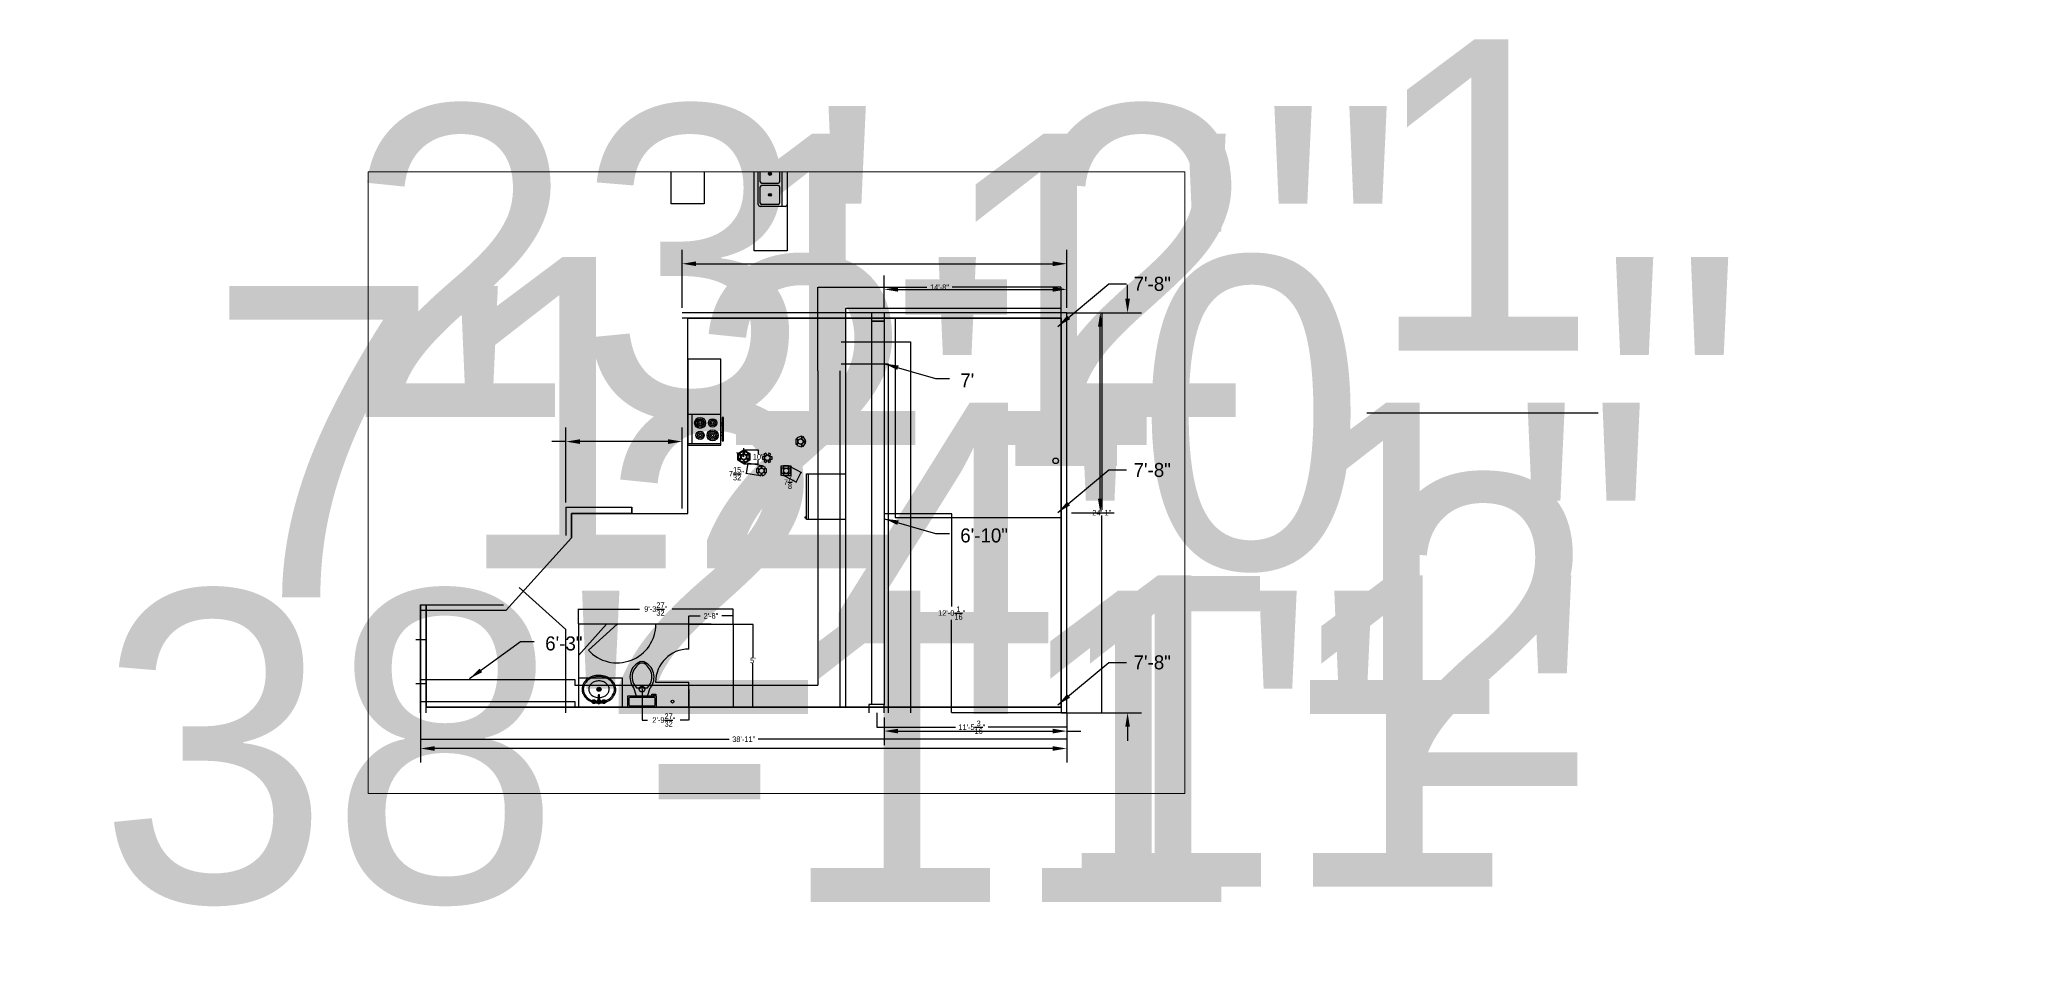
# Paper-space layout 'Layout1' of a CAD drawing. Header units: inches. Extents: x -4.2 to 21.1, y -2 to 9.7.
# The model-space entities are those that its viewports show. They can reach past a viewport. Long polylines and large blocks are cut down to what shows.
import ezdxf

# ---------------------------------------------------------------- set-up
doc = ezdxf.new("R2010")
doc.units = ezdxf.units.IN
doc.header["$MEASUREMENT"] = 0
doc.linetypes.add('ACAD_ISO02W100', pattern=[15, 12, -3])
doc.linetypes.add('PHANTOM', pattern=[2.5, 1.25, -0.25, 0.25, -0.25, 0.25, -0.25])
for name, color, linetype in [('Beam', 7, 'Continuous'), ('conduit', 7, 'PHANTOM'), ('dim', 7, 'Continuous'), ('floor', 5, 'Continuous'), ('wall', 7, 'Continuous')]:
    doc.layers.add(name, color=color, linetype=linetype)
doc.dimstyles.get("Standard").update_dxf_attribs({"dimtxt": 4, "dimasz": 0.18, "dimexe": 0.18, "dimexo": 0.0625, "dimgap": 0.09, "dimtad": 0, "dimtih": 1, "dimtoh": 1, "dimdec": 5, "dimzin": 0, "dimdsep": 46, "dimlunit": 4, "dimtxsty": 'Standard', "dimcen": 0.09, "dimadec": 0, "dimazin": 0, "dimtfac": 1, "dimtdec": 5, "dimtofl": 0, "dimtmove": 0, "dimatfit": 3, "dimfxl": 0, "dimtolj": 1, "dimtzin": 0, "dimarcsym": 0})

# ---------------------------------------------------------------- blocks, each defined once
blk = doc.blocks.new('*D1')
at = {"color": 0, "lineweight": -2}
for p, q in [((2.54, 3.746), (2.54, 4.707)), ((4.034, 3.666), (4.034, 4.707)), ((2.54, 4.527), (2.36, 4.527)), ((3.854, 4.527), (2.72, 4.527))]:
    blk.add_line(p, q, dxfattribs=at)
at = {"color": 0}
for points in [[(2.72, 4.557), (2.72, 4.497), (2.54, 4.527)], [(3.854, 4.557), (3.854, 4.497), (4.034, 4.527)]]:
    blk.add_solid(points, dxfattribs=at)
at = {"layer": 'Defpoints', "color": 0}
for p in [(2.54, 4.527), (2.54, 3.684), (4.034, 3.604)]:
    blk.add_point(p, dxfattribs=at)
at = {"color": 0, "insert": (-0.064, 4.527), "char_height": 4, "attachment_point": 5}
blk.add_mtext("\\A1;7'", dxfattribs=at)
blk = doc.blocks.new('*D2')
at = {"color": 0, "lineweight": -2}
for p, q in [((4.034, 6.246), (4.034, 6.993)), ((8.979, 6.246), (8.979, 6.993)), ((4.214, 6.813), (8.799, 6.813))]:
    blk.add_line(p, q, dxfattribs=at)
at = {"color": 0}
for points in [[(4.214, 6.843), (4.214, 6.783), (4.034, 6.813)], [(8.799, 6.843), (8.799, 6.783), (8.979, 6.813)]]:
    blk.add_solid(points, dxfattribs=at)
at = {"layer": 'Defpoints', "color": 0}
for p in [(8.979, 6.813), (4.034, 6.183), (8.979, 6.183)]:
    blk.add_point(p, dxfattribs=at)
at = {"color": 0, "insert": (6.507, 6.813), "char_height": 4, "attachment_point": 5}
blk.add_mtext('\\A1;23\'-2"', dxfattribs=at)
blk = doc.blocks.new('*D3')
at = {"color": 0, "lineweight": -2}
for p, q in [((0.672, 0.98), (0.672, 0.402)), ((8.979, 0.98), (8.979, 0.402)), ((8.799, 0.582), (0.852, 0.582))]:
    blk.add_line(p, q, dxfattribs=at)
at = {"color": 0}
for points in [[(0.852, 0.612), (0.852, 0.552), (0.672, 0.582)], [(8.799, 0.612), (8.799, 0.552), (8.979, 0.582)]]:
    blk.add_solid(points, dxfattribs=at)
at = {"layer": 'Defpoints', "color": 0}
for p in [(0.672, 1.042), (8.979, 1.042), (0.672, 0.582)]:
    blk.add_point(p, dxfattribs=at)
at = {"color": 0, "insert": (4.826, 0.582), "char_height": 4, "attachment_point": 5}
blk.add_mtext('\\A1;38\'-11"', dxfattribs=at)
blk = doc.blocks.new('*D4')
at = {"color": 0, "lineweight": -2}
for p, q in [((9.042, 6.183), (9.59, 6.183)), ((9.41, 3.793), (9.41, 6.003)), ((9.042, 3.613), (9.59, 3.613))]:
    blk.add_line(p, q, dxfattribs=at)
at = {"color": 0}
for points in [[(9.38, 6.003), (9.44, 6.003), (9.41, 6.183)], [(9.38, 3.793), (9.44, 3.793), (9.41, 3.613)]]:
    blk.add_solid(points, dxfattribs=at)
at = {"layer": 'Defpoints', "color": 0}
for p in [(8.979, 6.183), (9.41, 6.183), (8.979, 3.613)]:
    blk.add_point(p, dxfattribs=at)
at = {"color": 0, "insert": (9.41, 4.898), "char_height": 4, "attachment_point": 5}
blk.add_mtext('\\A1;12\'-0{\\H1.000000x;\\S1/2;}"', dxfattribs=at)
blk = doc.blocks.new('*D5')
at = {"color": 0, "lineweight": -2}
for p, q in [((6.631, 0.98), (6.631, 0.626)), ((6.811, 0.806), (8.799, 0.806)), ((8.979, 0.98), (8.979, 0.626)), ((8.979, 0.806), (9.159, 0.806))]:
    blk.add_line(p, q, dxfattribs=at)
at = {"color": 0}
for points in [[(6.811, 0.836), (6.811, 0.776), (6.631, 0.806)], [(8.799, 0.836), (8.799, 0.776), (8.979, 0.806)]]:
    blk.add_solid(points, dxfattribs=at)
at = {"layer": 'Defpoints', "color": 0}
for p in [(6.631, 1.042), (8.979, 1.042), (8.979, 0.806)]:
    blk.add_point(p, dxfattribs=at)
at = {"color": 0, "insert": (12.249, 0.806), "char_height": 4, "attachment_point": 5}
blk.add_mtext("\\A1;11'", dxfattribs=at)
blk = doc.blocks.new('*D6')
at = {"color": 0, "lineweight": -2}
for p, q in [((9.761, 6.363), (9.761, 6.543)), ((9.042, 6.183), (9.941, 6.183)), ((9.042, 1.042), (9.941, 1.042)), ((9.761, 0.862), (9.761, 0.682))]:
    blk.add_line(p, q, dxfattribs=at)
at = {"color": 0}
for points in [[(9.731, 6.363), (9.791, 6.363), (9.761, 6.183)], [(9.731, 0.862), (9.791, 0.862), (9.761, 1.042)]]:
    blk.add_solid(points, dxfattribs=at)
at = {"layer": 'Defpoints', "color": 0}
for p in [(8.979, 6.183), (8.979, 1.042), (9.761, 1.042)]:
    blk.add_point(p, dxfattribs=at)
at = {"color": 0, "insert": (9.761, 3.027), "char_height": 4, "attachment_point": 5}
blk.add_mtext('\\A1;24\'-1"', dxfattribs=at)
blk = doc.blocks.new('*D7')
at = {"color": 0, "lineweight": -2}
for p, q in [((6.631, 6.246), (6.631, 6.664)), ((8.979, 6.246), (8.979, 6.664)), ((6.811, 6.484), (8.799, 6.484))]:
    blk.add_line(p, q, dxfattribs=at)
at = {"color": 0}
for points in [[(6.811, 6.514), (6.811, 6.454), (6.631, 6.484)], [(8.799, 6.514), (8.799, 6.454), (8.979, 6.484)]]:
    blk.add_solid(points, dxfattribs=at)
at = {"layer": 'Defpoints', "color": 0}
for p in [(8.979, 6.484), (6.631, 6.183), (8.979, 6.183)]:
    blk.add_point(p, dxfattribs=at)
at = {"color": 0, "insert": (7.805, 6.484), "char_height": 4, "attachment_point": 5}
blk.add_mtext("\\A1;11'", dxfattribs=at)
blk = doc.blocks.new('*D8')
at = {"layer": 'Defpoints', "color": 0}
for p in [(467, 289), (467, 0), (492.3, 0)]:
    blk.add_point(p, dxfattribs=at)
at = {"layer": 'dim', "color": 0, "lineweight": -2}
for p, q in [((467.1, 289), (492.5, 289)), ((492.3, 288.8), (492.3, 146.6)), ((492.3, 0.2), (492.3, 142.4)), ((467.1, 0), (492.5, 0))]:
    blk.add_line(p, q, dxfattribs=at)
at = {"layer": 'dim', "color": 0}
for points in [[(492.3, 288.8), (492.3, 288.8), (492.3, 289)], [(492.3, 0.2), (492.3, 0.2), (492.3, 0)]]:
    blk.add_solid(points, dxfattribs=at)
at = {"layer": 'dim', "color": 0, "insert": (492.3, 144.5), "char_height": 4, "attachment_point": 5}
blk.add_mtext('\\A1;24\'-1"', dxfattribs=at)
blk = doc.blocks.new('*D9')
at = {"layer": 'Defpoints', "color": 0}
for p in [(0, 0), (467, 0), (467, -19.2)]:
    blk.add_point(p, dxfattribs=at)
at = {"layer": 'dim', "color": 0, "lineweight": -2}
for p, q in [((0, -0.1), (0, -19.4)), ((467, -0.1), (467, -19.4)), ((0.2, -19.2), (223.1, -19.2)), ((466.8, -19.2), (243.9, -19.2))]:
    blk.add_line(p, q, dxfattribs=at)
at = {"layer": 'dim', "color": 0}
for points in [[(0.2, -19.2), (0.2, -19.2), (0, -19.2)], [(466.8, -19.2), (466.8, -19.2), (467, -19.2)]]:
    blk.add_solid(points, dxfattribs=at)
at = {"layer": 'dim', "color": 0, "insert": (233.5, -19.2), "char_height": 4, "attachment_point": 5}
blk.add_mtext('\\A1;38\'-11"', dxfattribs=at)
blk = doc.blocks.new('*D10')
at = {"layer": 'Defpoints', "color": 0}
for p in [(335, 144), (383.8, -0.1), (467, -0.1)]:
    blk.add_point(p, dxfattribs=at)
at = {"layer": 'dim', "color": 0, "lineweight": -2}
for p, q in [((335.1, 144), (384, 144)), ((383.8, 143.8), (383.8, 76.7)), ((383.8, 0.1), (383.8, 67.2)), ((466.9, -0.1), (383.6, -0.1))]:
    blk.add_line(p, q, dxfattribs=at)
at = {"layer": 'dim', "color": 0}
for points in [[(383.7, 143.8), (383.8, 143.8), (383.8, 144)], [(383.7, 0.1), (383.8, 0.1), (383.8, -0.1)]]:
    blk.add_solid(points, dxfattribs=at)
at = {"layer": 'dim', "color": 0, "insert": (383.8, 72), "char_height": 4, "attachment_point": 5}
blk.add_mtext('\\A1;12\'-0{\\H1.000000x;\\S1/16;}"', dxfattribs=at)
blk = doc.blocks.new('*D11')
at = {"layer": 'Defpoints', "color": 0}
for p in [(329.8, 0), (467, -0.1), (467, -10.5)]:
    blk.add_point(p, dxfattribs=at)
at = {"layer": 'dim', "color": 0, "lineweight": -2}
for p, q in [((329.8, -0.1), (329.8, -10.6)), ((330, -10.5), (386.6, -10.5)), ((466.8, -10.5), (410.2, -10.5)), ((467, -0.1), (467, -10.6))]:
    blk.add_line(p, q, dxfattribs=at)
at = {"layer": 'dim', "color": 0}
for points in [[(330, -10.4), (330, -10.5), (329.8, -10.5)], [(466.8, -10.4), (466.8, -10.5), (467, -10.5)]]:
    blk.add_solid(points, dxfattribs=at)
at = {"layer": 'dim', "color": 0, "insert": (398.4, -10.5), "char_height": 4, "attachment_point": 5}
blk.add_mtext('\\A1;11\'-5{\\H1.000000x;\\S3/16;}"', dxfattribs=at)
blk = doc.blocks.new('Toilet - top')
for p, q in [((-10, -8.5), (-8, -8.5)), ((-10, -9.5), (-10, -8.5)), ((-7, -9.5), (-10, -9.5)), ((-8, -8.5), (-8, -8)), ((-7, -8), (-7, -9.5)), ((-4, -8), (-6, -14)), ((4, -14), (-4, -14)), ((4, -8), (6, -14)), ((9.5, -6), (9.5, -2))]:
    blk.add_line(p, q)
blk.add_lwpolyline([(10.5, -8), (10.5, 0), (-10.5, 0), (-10.5, -8)], close=True)
for points in [[(-9.5, -2), (-9.5, -6)], [(8.5, -1), (-8.5, -1)], [(-8.5, -7), (8.5, -7)]]:
    blk.add_lwpolyline(points)
for centre, radius, start, end in [((-8.6, -1.9), 0.884, 81.8699, 188.1301), ((-8.6, -6.1), 0.884, 171.8699, 278.1301), ((3.5, -21.6), 12.2, 141.4691, 247.9714), ((4.2, -21.8), 11.3, 136.3677, 238.9468), ((-3.5, -21.6), 12.2, 292.0284, 38.5307), ((-4.2, -21.8), 11.3, 301.053, 43.6321), ((8.6, -1.9), 0.884, 351.8699, 98.1301), ((8.6, -6.1), 0.884, 261.8699, 8.1301), ((0, -27.9), 4, 245.7318, 294.2682), ((0, -29), 4, 254.8605, 285.1395)]:
    blk.add_arc(centre, radius, start, end)
blk = doc.blocks.new('*D27')
at = {"layer": 'Defpoints', "color": 0}
for p in [(287, 307.4), (463, 285), (287, 247)]:
    blk.add_point(p, dxfattribs=at)
at = {"layer": 'dim', "color": 0, "lineweight": -2}
for p, q in [((287, 247.1), (287, 307.5)), ((287.2, 307.4), (365.9, 307.4)), ((462.8, 307.4), (384.1, 307.4)), ((463, 285.1), (463, 307.5))]:
    blk.add_line(p, q, dxfattribs=at)
at = {"layer": 'dim', "color": 0}
for points in [[(287.2, 307.4), (287.2, 307.3), (287, 307.4)], [(462.8, 307.4), (462.8, 307.3), (463, 307.4)]]:
    blk.add_solid(points, dxfattribs=at)
at = {"layer": 'dim', "color": 0, "insert": (375, 307.4), "char_height": 4, "attachment_point": 5}
blk.add_mtext('\\A1;14\'-8"', dxfattribs=at)
blk = doc.blocks.new('Faucet - Bathroom top')
for p, q in [((-4.107, 0.125), (-4.375, 0.125)), ((-3.75, 0.4788), (-3.75, 0.75)), ((-3.5, 0.482), (-3.5, 0.75)), ((-3.1461, 0.125), (-2.875, 0.125)), ((3.143, 0.125), (2.875, 0.125)), ((3.5, 0.4788), (3.5, 0.75)), ((3.75, 0.482), (3.75, 0.75)), ((4.1039, 0.125), (4.375, 0.125)), ((-4.1039, -0.125), (-4.375, -0.125)), ((-3.75, -0.4821), (-3.75, -0.75)), ((-3.5, -0.4789), (-3.5, -0.75)), ((-3.143, -0.125), (-2.875, -0.125)), ((-0.5, -0.8639), (-0.5, -4.5)), ((0.5, -4.5), (0.5, -0.8631)), ((3.1461, -0.125), (2.875, -0.125)), ((3.5, -0.4821), (3.5, -0.75)), ((3.75, -0.4789), (3.75, -0.75)), ((4.107, -0.125), (4.375, -0.125))]:
    blk.add_line(p, q)
for centre, radius in [((-3.625, 0), 1.375), ((-4.625, 0), 0.2795), ((-3.625, 0), 0.5), ((-3.625, 1), 0.2795), ((-2.625, 0), 0.2795), ((0, 0), 0.5), ((3.625, 0), 1.375), ((2.625, 0), 0.2795), ((3.625, 0), 0.5), ((3.625, 1), 0.2795), ((4.625, 0), 0.2795), ((-3.625, -1), 0.2795), ((3.625, -1), 0.2795)]:
    blk.add_circle(centre, radius)
for centre, radius, start, end in [((-3.625, 0), 1, 105.2407, 164.2093), ((-3.625, 0), 1, 16.44125, 74.07887), ((0, 0), 1.5, 289.6514, 250.3603), ((0, 0), 1, 300.3431, 239.7554), ((3.625, 0), 1, 106.12, 164.0884), ((3.625, 0), 1, 16.23422, 73.90469), ((-3.625, 0), 1, 196.2342, 253.9047), ((-3.625, 0), 1, 286.12, 344.0884), ((0, -4.5), 0.5, 180, 0), ((3.625, 0), 1, 196.4413, 254.0789), ((3.625, 0), 1, 285.2407, 344.2093)]:
    blk.add_arc(centre, radius, start, end)
blk = doc.blocks.new('Sink - Oval top')
for p, q in [((-1, 0), (1, 0)), ((0, 1), (0, -1))]:
    blk.add_line(p, q)
at = {"linetype": 'Continuous'}
for points in [[(-12.2, 0.4, 0.117634), (-11.5, -3.4, 0.104469), (-8.9, -6.8, 0.090016), (-5.1, -9.1, 0.08192), (-0.3, -10, 0.08192), (4.5, -9.4, 0.090016), (8.4, -7.4, 0.104469), (11.2, -4.1, 0.117634), (12.2, -0.4, 0.117634), (11.5, 3.4, 0.104469), (8.9, 6.8, 0.090016), (5.1, 9.1, 0.08192), (0.3, 10, 0.08192), (-4.5, 9.4, 0.090016), (-8.4, 7.4, 0.104469), (-11.2, 4.1, 0.117634)], [(-11.3, 0.2, 0.118622), (-10.5, -3.3, 0.104678), (-8.1, -6.4, 0.089562), (-4.5, -8.4, 0.081185), (-0.1, -9.2, 0.081185), (4.3, -8.5, 0.089562), (7.9, -6.6, 0.104678), (10.4, -3.5, 0.118622), (11.3, -0.2, 0.118622), (10.5, 3.3, 0.104678), (8.1, 6.4, 0.089562), (4.5, 8.4, 0.081185), (0.1, 9.2, 0.081185), (-4.3, 8.5, 0.089562), (-7.9, 6.6, 0.104678), (-10.4, 3.5, 0.118622)], [(-7.4, 0.1, 0.118283), (-6.9, -2.2, 0.104607), (-5.3, -4.2, 0.089718), (-3, -5.5, 0.081436), (-0.1, -6, 0.081436), (2.8, -5.6, 0.089718), (5.2, -4.3, 0.104607), (6.9, -2.3, 0.118283), (7.4, -0.1, 0.118283), (6.9, 2.2, 0.104607), (5.3, 4.2, 0.089718), (3, 5.5, 0.081436), (0.1, 6, 0.081436), (-2.8, 5.6, 0.089718), (-5.2, 4.3, 0.104607), (-6.9, 2.3, 0.118283)]]:
    blk.add_lwpolyline(points, format="xyb", close=True, dxfattribs=at)
for radius in [1.5, 1]:
    blk.add_circle((0, 0), radius)
blk = doc.blocks.new('*D29')
at = {"layer": 'Defpoints', "color": 0}
for p in [(225.8, 74.9), (114, 64), (225.8, 64)]:
    blk.add_point(p, dxfattribs=at)
at = {"layer": 'dim', "color": 0, "lineweight": -2}
for p, q in [((114, 64.1), (114, 75.1)), ((114.2, 74.9), (158.2, 74.9)), ((225.7, 74.9), (181.7, 74.9)), ((225.8, 64.1), (225.8, 75.1))]:
    blk.add_line(p, q, dxfattribs=at)
at = {"layer": 'dim', "color": 0}
for points in [[(114.2, 75), (114.2, 74.9), (114, 74.9)], [(225.7, 75), (225.7, 74.9), (225.8, 74.9)]]:
    blk.add_solid(points, dxfattribs=at)
at = {"layer": 'dim', "color": 0, "insert": (169.9, 74.9), "char_height": 4, "attachment_point": 5}
blk.add_mtext('\\A1;9\'-3{\\H1.000000x;\\S27/32;}"', dxfattribs=at)
blk = doc.blocks.new('*D30')
at = {"layer": 'Defpoints', "color": 0}
for p in [(210, 64), (210, 4), (240.1, 4)]:
    blk.add_point(p, dxfattribs=at)
at = {"layer": 'dim', "color": 0, "lineweight": -2}
for p, q in [((210.1, 64), (240.3, 64)), ((240.1, 63.8), (240.1, 39.8)), ((240.1, 4.2), (240.1, 35.6)), ((210.1, 4), (240.3, 4))]:
    blk.add_line(p, q, dxfattribs=at)
at = {"layer": 'dim', "color": 0}
for points in [[(240.1, 63.8), (240.1, 63.8), (240.1, 64)], [(240.1, 4.2), (240.1, 4.2), (240.1, 4)]]:
    blk.add_solid(points, dxfattribs=at)
at = {"layer": 'dim', "color": 0, "insert": (240.1, 37.7), "char_height": 4, "attachment_point": 5}
blk.add_mtext("\\A1;5'", dxfattribs=at)
blk = doc.blocks.new('*D31')
at = {"layer": 'Defpoints', "color": 0}
for p in [(193.8, 64), (225.8, 69.9), (225.8, 64)]:
    blk.add_point(p, dxfattribs=at)
at = {"layer": 'dim', "color": 0, "lineweight": -2}
for p, q in [((193.8, 64.1), (193.8, 70.1)), ((194, 69.9), (202.1, 69.9)), ((225.7, 69.9), (217.6, 69.9)), ((225.8, 64.1), (225.8, 70.1))]:
    blk.add_line(p, q, dxfattribs=at)
at = {"layer": 'dim', "color": 0}
for points in [[(194, 69.9), (194, 69.9), (193.8, 69.9)], [(225.7, 69.9), (225.7, 69.9), (225.8, 69.9)]]:
    blk.add_solid(points, dxfattribs=at)
at = {"layer": 'dim', "color": 0, "insert": (209.8, 69.9), "char_height": 4, "attachment_point": 5}
blk.add_mtext('\\A1;2\'-8"', dxfattribs=at)
blk = doc.blocks.new('*D34')
at = {"layer": 'Defpoints', "color": 0}
for p in [(160, 17), (193.8, 17), (193.8, -5.3)]:
    blk.add_point(p, dxfattribs=at)
at = {"layer": 'dim', "color": 0, "lineweight": -2}
for p, q in [((160, 16.9), (160, -5.5)), ((193.8, 16.9), (193.8, -5.5)), ((160.2, -5.3), (164, -5.3)), ((193.7, -5.3), (187.5, -5.3))]:
    blk.add_line(p, q, dxfattribs=at)
at = {"layer": 'dim', "color": 0}
for points in [[(160.2, -5.3), (160.2, -5.4), (160, -5.3)], [(193.7, -5.3), (193.7, -5.4), (193.8, -5.3)]]:
    blk.add_solid(points, dxfattribs=at)
at = {"layer": 'dim', "color": 0, "insert": (175.8, -5.3), "char_height": 4, "attachment_point": 5}
blk.add_mtext('\\A1;2\'-9{\\H1.000000x;\\S27/32;}"', dxfattribs=at)
blk = doc.blocks.new('*D38')
at = {"layer": 'Defpoints', "color": 0}
for p in [(235.2, 172.9), (245.8, 171.1), (247, 178.5)]:
    blk.add_point(p, dxfattribs=at)
at = {"layer": 'dim', "color": 0, "lineweight": -2}
for p, q in [((245.7, 171.1), (235, 172.9)), ((235.1, 172.7), (235, 172.7)), ((235.2, 172.9), (235.1, 172.7)), ((236.4, 180.1), (235.2, 173)), ((246.9, 178.5), (236.2, 180.3))]:
    blk.add_line(p, q, dxfattribs=at)
at = {"layer": 'dim', "color": 0}
for points in [[(235.2, 173.1), (235.2, 173), (235.2, 172.9)], [(236.3, 180.1), (236.4, 180.1), (236.4, 180.2)]]:
    blk.add_solid(points, dxfattribs=at)
at = {"layer": 'dim', "color": 0, "insert": (228.2, 172.7), "char_height": 4, "attachment_point": 5}
blk.add_mtext('\\A1;7{\\H1.000000x;\\S15/32;}"', dxfattribs=at)
blk = doc.blocks.new('*D39')
at = {"layer": 'Defpoints', "color": 0}
for p in [(262.4, 171.3), (266, 178.3), (271.4, 166.6)]:
    blk.add_point(p, dxfattribs=at)
at = {"layer": 'dim', "color": 0, "lineweight": -2}
for p, q in [((262.4, 171.3), (271.6, 166.5)), ((266, 178.3), (275.2, 173.5)), ((274.9, 173.5), (271.5, 166.8)), ((271.3, 166.5), (271.1, 166.5)), ((271.4, 166.6), (271.3, 166.5))]:
    blk.add_line(p, q, dxfattribs=at)
at = {"layer": 'dim', "color": 0}
for points in [[(274.9, 173.5), (275, 173.4), (275, 173.6)], [(271.5, 166.8), (271.5, 166.8), (271.4, 166.6)]]:
    blk.add_solid(points, dxfattribs=at)
at = {"layer": 'dim', "color": 0, "insert": (266.4, 166.5), "char_height": 4, "attachment_point": 5}
blk.add_mtext('\\A1;7{\\H1.000000x;\\S7/8;}"', dxfattribs=at)
blk = doc.blocks.new('*D40')
at = {"layer": 'Defpoints', "color": 0}
for p in [(233.6, 189.9), (233.6, 179.9), (244, 179.9)]:
    blk.add_point(p, dxfattribs=at)
at = {"layer": 'dim', "color": 0, "lineweight": -2}
for p, q in [((233.7, 189.9), (244.2, 189.9)), ((244, 189.7), (244, 187)), ((233.7, 179.9), (244.2, 179.9)), ((244, 180.1), (244, 182.8))]:
    blk.add_line(p, q, dxfattribs=at)
at = {"layer": 'dim', "color": 0}
for points in [[(243.9, 189.7), (244, 189.7), (244, 189.9)], [(243.9, 180.1), (244, 180.1), (244, 179.9)]]:
    blk.add_solid(points, dxfattribs=at)
at = {"layer": 'dim', "color": 0, "insert": (244, 184.9), "char_height": 4, "attachment_point": 5}
blk.add_mtext('\\A1;10"', dxfattribs=at)

msp = doc.modelspace()

# ---------------------------------------------------------------- linework, layer by layer
for p, q in [((180.974625, 367.794279), (180.974625, 429.794279)), ((204.974625, 429.794279), (204.974625, 367.794279)), ((240.974625, 333.794279), (240.974625, 429.794279)), ((264.974625, 429.794279), (264.974625, 333.794279)), ((260.974625, 397.794279), (260.974625, 365.794279)), ((246.474625, 382.544279), (258.474625, 382.544279)), ((258.474625, 381.044279), (246.474625, 381.044279)), ((204.974625, 367.794279), (180.974625, 367.794279)), ((264.974625, 333.794279), (240.974625, 333.794279)), ((326, 283), (326, 289)), ((335, 289), (335, 283)), ((335, 283), (326, 283)), ((193, 255.433811), (193, 193.433811)), ((217, 255.433811), (193, 255.433811)), ((217, 193.433811), (217, 255.433811)), ((196, 215.433808), (196, 194.433811)), ((217.000004, 209.433808), (218.000004, 209.433808)), ((218.000004, 207.433807), (217.000004, 207.433807)), ((218.000004, 202.433811), (217.000004, 202.433811)), ((217.000004, 200.433811), (218.000004, 200.433811)), ((193, 193.433811), (217, 193.433811)), ((279.99996, 172.5), (279.99996, 139.5)), ((152.75, 144), (152.75, 148.5)), ((277.99996, 141.5), (278.99996, 141.5)), ((277.99996, 140.5), (277.99996, 141.5)), ((278.99996, 140.5), (277.99996, 140.5)), ((105, 60), (71.187845, 90.430939)), ((463, 91.182935), (463, 29.182935)), ((105, 0), (105, 60)), ((210, 64), (114, 64)), ((114, 64), (114, 4)), ((-3.491794, 53), (3.162604, 53)), ((463, 29.182935), (463, 5.182935)), ((-3.491794, 21), (3.162604, 21)), ((114, 4), (210, 4)), ((335, 6), (324, 6)), ((324, 6), (324, 0)), ((335, 0), (335, 6))]:
    msp.add_line(p, q)
for points in [[(243.974625, 367.294279), (243.974625, 396.294279)], [(245.474625, 383.544279), (245.474625, 395.294279)], [(259.474625, 395.294279), (259.474625, 383.544279)], [(264.974625, 396.294279), (264.974625, 367.294279)], [(245.474625, 368.294279), (245.474625, 380.044279)], [(259.474625, 380.044279), (259.474625, 368.294279)], [(263.474625, 365.794279), (245.474625, 365.794279)], [(258.474625, 367.294279), (246.474625, 367.294279)]]:
    msp.add_lwpolyline(points)
for points in [[(217.000004, 215.433808), (193, 215.433808), (193, 194.433811), (217.000004, 194.433811)], [(219.000004, 213.433808), (218.000004, 213.433808), (218.000004, 196.433811), (219.000004, 196.433811)], [(278.99996, 172.5), (307, 172.5), (307, 139.5), (278.99996, 139.5)]]:
    msp.add_lwpolyline(points, close=True)
for centre, radius in [((252.474625, 389.294279), 1), ((252.474625, 389.294279), 0.5), ((252.474625, 374.294279), 1), ((252.474625, 374.294279), 0.5), ((202, 209.433808), 4), ((202, 209.433808), 3), ((202, 200.433811), 3), ((202, 209.433808), 2), ((202, 200.433811), 2), ((202, 209.433808), 1), ((202, 200.433811), 1), ((211, 200.433811), 4), ((211, 209.433808), 3), ((211, 200.433811), 3), ((211, 209.433808), 2), ((211, 200.433811), 2), ((211, 209.433808), 1), ((211, 200.433811), 1), ((459, 182), 2), ((160, 17), 2), ((182, 8), 1)]:
    msp.add_circle(centre, radius)
for centre, radius, start, end in [((246.474625, 383.544279), 1, 180, 270), ((246.474625, 380.044279), 1, 90, 180), ((258.474625, 383.544279), 1, 270, 0), ((258.474625, 380.044279), 1, 0, 90), ((245.474625, 367.294279), 1.5, 180, 270), ((246.474625, 368.294279), 1, 180, 270), ((258.474625, 368.294279), 1, 270, 0), ((263.474625, 367.294279), 1.5, 270, 0)]:
    msp.add_arc(centre, radius, start, end)
at = {"layer": 'Beam'}
msp.add_lwpolyline([(326, 283), (335, 283), (335, 6), (326, 6)], close=True, dxfattribs=at)
at = {"layer": 'conduit'}
for p, q in [((304, 268), (354, 268)), ((354, 268), (354, 247)), ((287, 247), (287, 20)), ((303, 247), (303, 4)), ((304, 252), (338, 252)), ((338, 252), (338, 0)), ((354, 247), (354, 0)), ((0, 24), (111.423368, 24)), ((111.423368, 24), (111.423368, 20)), ((111.423368, 20), (287, 20)), ((0, 8), (111.423368, 8)), ((111.423368, 8), (111.423368, 4)), ((111.423368, 4), (303, 4))]:
    msp.add_line(p, q, dxfattribs=at)
at = {"layer": 'dim'}
for p, q in [((233.588232, 184.888454), (228.535928, 187.805403)), ((229.259409, 187.387701), (233.588232, 189.886949)), ((229.259409, 182.389207), (229.259409, 187.387701)), ((229.759409, 187.099026), (233.588232, 189.309598)), ((229.759409, 182.677882), (229.759409, 187.099026)), ((233.588232, 184.888454), (233.588232, 191.097774)), ((233.588232, 189.886949), (237.917055, 187.387701)), ((233.588232, 189.309598), (237.417055, 187.099026)), ((237.417055, 187.099026), (237.417055, 182.677882)), ((237.917055, 187.387701), (237.917055, 182.389207)), ((233.588232, 179.88996), (229.259409, 182.389207)), ((233.588232, 180.46731), (229.759409, 182.677882)), ((237.417055, 182.677882), (233.588232, 180.46731)), ((237.917055, 182.389207), (233.588232, 179.88996)), ((114, 41.354179), (134.452904, 64)), ((121.207078, 45.300674), (142.029282, 64.020604)), ((142.067719, 64), (142.247719, 64)), ((142.157719, 63.91), (142.157719, 64.09)), ((169.831291, 22), (193.831291, 22))]:
    msp.add_line(p, q, dxfattribs=at)
for points in [[(463, 4), (463, 292), (307, 292), (307, 4)], [(343, 285.0625), (343, 141.0625), (463, 141.0625), (463, 285.0625)], [(271.78844, 198.724969), (272.290593, 197.179502), (275.738173, 198.299689), (275.23602, 199.845155)], [(276.359988, 199.479956), (275.045336, 198.524805), (277.176057, 195.592118), (278.49071, 196.547269)], [(229.759409, 183.575954), (231.384409, 183.575954), (231.384409, 186.200954), (229.759409, 186.200954)], [(230.537162, 187.548062), (231.349662, 186.140771), (233.622979, 187.453271), (232.810479, 188.860562)], [(234.365985, 188.860562), (233.553485, 187.453271), (235.826802, 186.140771), (236.639302, 187.548062)], [(237.417055, 186.200954), (235.792055, 186.200954), (235.792055, 183.575954), (237.417055, 183.575954)], [(248.721062, 184.9434), (247.096062, 184.9434), (247.096062, 183.3184), (248.721062, 183.3184)], [(250.362208, 186.160947), (249.549708, 187.568239), (248.142417, 186.755739), (248.954917, 185.348447)], [(252.237208, 185.348447), (253.049708, 186.755739), (251.642417, 187.568239), (250.829917, 186.160947)], [(252.471062, 183.3184), (254.096062, 183.3184), (254.096062, 184.9434), (252.471062, 184.9434)], [(271.09379, 194.143864), (272.71879, 194.143864), (272.71879, 197.768864), (271.09379, 197.768864)], [(275.23602, 192.067573), (275.738173, 193.61304), (272.290593, 194.733227), (271.78844, 193.18776)], [(278.49071, 195.365459), (277.176057, 196.32061), (275.045336, 193.387924), (276.359988, 192.432773)], [(232.810479, 180.916346), (233.622979, 182.323637), (231.349662, 183.636137), (230.537162, 182.228846)], [(236.639302, 182.228846), (235.826802, 183.636137), (233.553485, 182.323637), (234.365985, 180.916346)], [(242.865327, 173.486502), (244.490327, 173.486502), (244.490327, 176.111502), (242.865327, 176.111502)], [(243.478669, 177.173841), (244.291169, 175.76655), (246.564485, 177.07905), (245.751985, 178.486341)], [(245.751985, 171.111663), (246.564485, 172.518955), (244.291169, 173.831455), (243.478669, 172.424163)], [(246.978669, 178.486341), (246.166169, 177.07905), (248.439485, 175.76655), (249.251985, 177.173841)], [(249.251985, 172.424163), (248.439485, 173.831455), (246.166169, 172.518955), (246.978669, 171.111663)], [(248.954917, 182.913352), (248.142417, 181.506061), (249.549708, 180.693561), (250.362208, 182.100852)], [(249.865327, 176.111502), (248.240327, 176.111502), (248.240327, 173.486502), (249.865327, 173.486502)], [(250.829917, 182.100852), (251.642417, 180.693561), (253.049708, 181.506061), (252.237208, 182.913352)], [(260.668706, 178.299002), (267.668706, 178.299002), (267.668706, 171.299002), (260.668706, 171.299002)], [(260.668706, 172.986502), (262.293706, 172.986502), (262.293706, 176.611502), (260.668706, 176.611502)], [(262.356206, 178.299002), (262.356206, 176.674002), (265.981206, 176.674002), (265.981206, 178.299002)], [(265.981206, 171.299002), (265.981206, 172.924002), (262.356206, 172.924002), (262.356206, 171.299002)], [(267.668706, 176.611502), (266.043706, 176.611502), (266.043706, 172.986502), (267.668706, 172.986502)], [(114, 4), (146, 4), (146, 25), (114, 25)]]:
    msp.add_lwpolyline(points, close=True, dxfattribs=at)
msp.add_lwpolyline([(193.831291, 46), (193.831291, 64), (225.831291, 64), (225.831291, 4), (193.831291, 4), (193.831291, 22)], dxfattribs=at)
for centre in [(233.588232, 184.888454), (250.596062, 184.1309), (274.59379, 195.956364), (246.365327, 174.799002), (264.168706, 174.799002), (264.168706, 174.799002)]:
    msp.add_circle(centre, 1.875, dxfattribs=at)
at = {"layer": 'dim', "linetype": 'ACAD_ISO02W100'}
for centre, radius, start, end in [((142.029282, 64.020604), 28, 221.956710242, 359.960169539), ((193.831291, 22), 24, 90, 180)]:
    msp.add_arc(centre, radius, start, end, dxfattribs=at)
at = {"layer": 'floor'}
msp.add_lwpolyline([(4, 74), (61.78145, 74), (109, 126.465056), (109, 144), (193, 144), (193, 285), (463, 285), (463, 4), (4, 4)], close=True, dxfattribs=at)
at = {"layer": 'wall'}
for p, q in [((467, 289), (189, 289)), ((463, 285), (189, 285)), ((463, 4), (463, 285)), ((467, 0), (467, 289)), ((105, 148.5), (105, 128)), ((105, 148.5), (152.75, 148.5)), ((109, 144), (109, 126.465056)), ((152.75, 144), (109, 144)), ((152.75, 148.5), (152.75, 144)), ((0, 0), (0, 78)), ((0, 78), (60, 78)), ((0, 78), (4, 78)), ((0, 78), (0, 0)), ((0, 74), (61.78145, 74)), ((4, 0), (4, 78)), ((4, 78), (4, 4)), ((4, 4), (463, 4)), ((463, 4), (463, 0)), ((463, 0), (467, 0))]:
    msp.add_line(p, q, dxfattribs=at)

# ---------------------------------------------------------------- block references
at = {"rotation": 180}
for name, p in [('Toilet - top', (160, 4)), ('Sink - Oval top', (128.859838, 16.94456)), ('Faucet - Bathroom top', (128.859838, 8))]:
    msp.add_blockref(name, p, dxfattribs=at)

# ---------------------------------------------------------------- dimensions: what is measured, and where the dimension line sits
at = {"layer": 'dim'}
for base, p1, p2, picture, middle in [((287, 307.356809), (463, 285), (287, 247), '*D27', (375, 307.356809)), ((225.831291, 74.932079), (114, 64), (225.831291, 64), '*D29', (169.915646, 74.932079)), ((225.831291, 69.904757), (193.831291, 64), (225.831291, 64), '*D31', (209.831291, 69.904757))]:
    dim = msp.add_linear_dim(base=base, p1=p1, p2=p2, dimstyle='Standard', dxfattribs=at)
    dim.commit()
    dim.dimension.update_dxf_attribs({"geometry": picture, "text_midpoint": middle})
at = {"layer": 'dim', "color": 1}
for base, p1, p2, picture, middle in [((492.296201, 0), (467, 289), (467, 0), '*D8', (492.296201, 144.5)), ((383.771271, -0.0625), (335, 144), (467, -0.0625), '*D10', (383.771271, 71.96875))]:
    dim = msp.add_linear_dim(base=base, p1=p1, p2=p2, angle=90, dimstyle='Standard', dxfattribs=at)
    dim.commit()
    dim.dimension.update_dxf_attribs({"geometry": picture, "text_midpoint": middle, "dimtype": 160})
at = {"layer": 'dim'}
dim = msp.add_linear_dim(base=(243.975945, 179.88996), p1=(233.588232, 189.886949), p2=(233.588232, 179.88996), angle=90, dimstyle='Standard', dxfattribs=at)
dim.commit()
dim.dimension.update_dxf_attribs({"geometry": '*D40', "text_midpoint": (243.975945, 184.888454)})
for p1, p2, distance, picture, middle in [((246.978669, 178.486341), (245.751985, 171.111663), -10.720467, '*D38', (228.210616, 172.693147)), ((265.981206, 178.299002), (262.356206, 171.299002), 10.192944, '*D39', (266.388043, 166.451895))]:
    dim = msp.add_aligned_dim(p1=p1, p2=p2, distance=distance, dimstyle='Standard', dxfattribs=at)
    dim.commit()
    dim.dimension.update_dxf_attribs({"geometry": picture, "text_midpoint": middle})
dim = msp.add_linear_dim(base=(240.118099, 4), p1=(210, 64), p2=(210, 4), angle=90, dimstyle='Standard', dxfattribs=at)
dim.commit()
dim.dimension.update_dxf_attribs({"geometry": '*D30', "text_midpoint": (240.118099, 37.731394), "dimtype": 160})
dim = msp.add_linear_dim(base=(193.831291, -5.32519), p1=(160, 17), p2=(193.831291, 17), dimstyle='Standard', dxfattribs=at)
dim.commit()
dim.dimension.update_dxf_attribs({"geometry": '*D34', "text_midpoint": (175.778667, -5.32519), "dimtype": 160})
at = {"layer": 'dim', "color": 1}
for base, p1, p2, picture, middle in [((467, -19.188004), (0, 0), (467, 0), '*D9', (233.5, -19.188004)), ((467, -10.46844), (329.797917, 0), (467, -0.0625), '*D11', (398.398959, -10.46844))]:
    dim = msp.add_linear_dim(base=base, p1=p1, p2=p2, dimstyle='Standard', dxfattribs=at)
    dim.commit()
    dim.dimension.update_dxf_attribs({"geometry": picture, "text_midpoint": middle})

psp = doc.layouts.get("Layout1")

# ---------------------------------------------------------------- texts
at = {"char_height": 0.18, "attachment_point": 1}
for s, insert in [('7\'-8"', (9.83775761, 6.6451345)), ("7'", (7.60962838, 5.40340862)), ('7\'-8"', (9.83775761, 4.25211831)), ('6\'-10"', (7.60962838, 3.41089306)), ('6\'-3"', (2.27347156, 2.02264009)), ('7\'-8"', (9.83775761, 1.7794992))]:
    psp.add_mtext(s, dxfattribs=dict(at, insert=insert))

# ---------------------------------------------------------------- dimensions: what is measured, and where the dimension line sits
for base, p1, p2, picture, middle in [((9.41033817, 6.1830787), (8.97917446, 3.61265516), (8.97917446, 6.1830787), '*D4', (9.41033817, 4.89786693)), ((9.76083689, 1.04223163), (8.97917446, 6.1830787), (8.97917446, 1.04223163), '*D6', (9.76083689, 3.02735289))]:
    dim = psp.add_linear_dim(base=base, p1=p1, p2=p2, angle=90, dimstyle='Standard', override={"dimlfac": -56.216416})
    dim.commit()
    dim.dimension.update_dxf_attribs({"geometry": picture, "text_midpoint": middle, "dimtype": 160})
for base, p1, p2, picture, middle in [((8.97917446, 6.81265497), (4.03399977, 6.1830787), (8.97917446, 6.1830787), '*D2', (6.50658711, 6.81265497)), ((8.97917446, 6.48426376), (6.6311059, 6.1830787), (8.97917446, 6.1830787), '*D7', (7.80514018, 6.48426376)), ((0.67199251, 0.58237677), (8.97917446, 1.04223163), (0.67199251, 1.04223163), '*D3', (4.82558348, 0.58237677))]:
    dim = psp.add_linear_dim(base=base, p1=p1, p2=p2, dimstyle='Standard', override={"dimlfac": -56.216416})
    dim.commit()
    dim.dimension.update_dxf_attribs({"geometry": picture, "text_midpoint": middle, "dimtype": 160})
for base, p1, p2, picture, middle in [((2.53977432, 4.5267054), (4.03399977, 3.60376097), (2.53977432, 3.68380876), '*D1', (-0.06355901, 4.5267054)), ((8.97917446, 0.80591265), (6.6311059, 1.04223163), (8.97917446, 1.04223163), '*D5', (12.24917446, 0.80591265))]:
    dim = psp.add_linear_dim(base=base, p1=p1, p2=p2, dimstyle='Standard', override={"dimlfac": -56.216416})
    dim.commit()
    dim.dimension.update_dxf_attribs({"geometry": picture, "text_midpoint": middle})

# ---------------------------------------------------------------- leaders
at = {"annotation_type": 0, "has_hookline": 1, "hookline_direction": 0}
for points, text_width in [([(8.86463595, 6.00859986), (9.52111579, 6.5551345), (9.74775761, 6.5551345)], 0.69), ([(6.63650672, 5.5272393), (7.29298656, 5.33684716), (7.46989615, 5.33684716)], 0.21), ([(8.86463595, 3.61558367), (9.52111579, 4.16211831), (9.74775761, 4.16211831)], 0.69), ([(6.63650672, 3.53472374), (7.29298656, 3.3443316), (7.46989615, 3.3443316)], 0.78), ([(1.3003499, 1.48016376), (1.95682974, 1.95607862), (2.13373933, 1.95607862)], 0.69), ([(8.86463595, 1.14296456), (9.52111579, 1.6894992), (9.74775761, 1.6894992)], 0.69)]:
    psp.add_leader(points, dimstyle='Standard', override={"dimgap": 0.09, "dimtad": 0}, dxfattribs=dict(at, text_width=text_width))

# ---------------------------------------------------------------- viewports
at = {"layer": '0', "view_target_point": (257.35916224, 166.27512518)}
psp.add_viewport(center=(5.24716438, 3.9980184), size=(10.50148052, 7.9926700998), view_center_point=(-0.15939511, -0.11138517), view_height=449.3192712178, dxfattribs=at)

doc.saveas('drawing.dxf')
